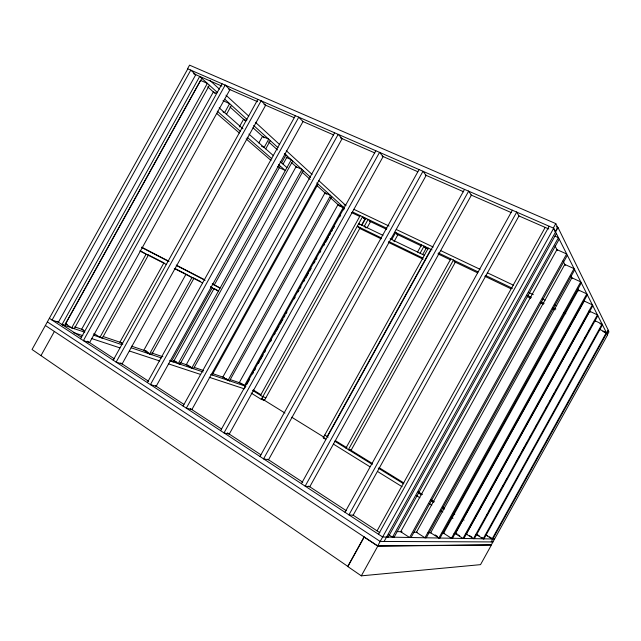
<?xml version="1.0" encoding="UTF-8"?>
<svg xmlns="http://www.w3.org/2000/svg" width="641" height="641" viewBox="0 0 641 641"><rect width="100%" height="100%" fill="white"/><g stroke="black" fill="none" stroke-linecap="round" stroke-linejoin="round"><path stroke-width="0.96" d="M281.591 162.83L285.99 154.906L284.259 154.112M283.066 164.136L287.448 156.236M191.763 368.126L301.967 169.44L296.086 166.7L186.275 364.681L191.763 368.126L193.486 368.703L303.321 170.666M183.094 406.049L334.634 132.807M212.171 374.977L318.04 184.063M228.076 380.313L330.58 195.465L325.011 192.829L222.844 377.06L228.076 380.313L229.558 380.81L331.75 196.531M244.389 385.786L343.44 207.163L338.015 204.575L239.285 382.629L245.783 386.251M220.608 430.664L375.818 150.747M244.814 387.989L245.767 386.275L210.721 374.504M246.745 384.504L249.653 379.272M252.554 374.032L253.524 372.285M254.493 370.538L255.463 368.791M258.363 363.551L259.333 361.804M260.302 360.058L263.203 354.826M264.661 352.205L265.63 350.459M270.47 341.725L271.439 339.978M274.34 334.746L275.31 333M276.279 331.253L279.18 326.013M280.149 324.266L283.058 319.026M284.019 317.287L284.989 315.54M285.958 313.794L286.928 312.047M294.187 298.946L295.156 297.208M298.057 291.967L299.026 290.221M299.996 288.474L300.966 286.727M303.866 281.487L304.836 279.74M305.805 277.994L308.714 272.762M309.675 271.015L311.133 268.395M314.034 263.155L315.003 261.408M315.973 259.661L316.942 257.914M319.843 252.682L320.812 250.935M323.713 245.695L324.683 243.949M325.652 242.202L328.561 236.962M329.522 235.223L330.492 233.476M331.461 231.73L332.431 229.983M333.4 228.236L334.37 226.489M339.69 216.882L340.659 215.144M343.56 209.903L344.529 208.157L316.79 182.925M260.534 395.345L360.186 215.608M251.128 393.053L261.304 399.367L362.558 216.738L364.985 218.998L361.604 225.103M261.304 399.367L264.437 400.361L360.154 227.723M361.893 225.183L365.731 218.252M367.173 227.675L370.522 221.642L368.118 219.39L364.272 226.337L366.091 227.988M259.99 456.504L419.054 169.577M391.739 239.59L395.649 232.531L397.893 234.726L394.007 241.729M417.555 252.041L421.53 244.886M420.095 253.267L424.07 246.104L426.145 248.235L422.635 254.557M325.764 439.357L323.216 437.779L428.332 248.131M327.158 436.529L430.896 249.357M301.398 483.683L464.517 189.375M345.916 448.123L450.799 258.86M344.986 512.279L512.359 210.216M364.104 536.886L347.775 566.364L32.05 349.497L187.805 68.851M377.052 530.884L545.17 227.435M378.527 534.29L549.177 226.257M555.787 223.613L553.327 228.06L555.21 231.786L557.646 227.387L555.787 223.613L189.56 65.15L187.565 68.747L553.696 228.22L607.572 334.955L491.335 544.866L377.701 545.9L45.367 325.492M377.701 545.9L553.696 228.22M361.316 575.85L377.781 546.132L491.399 545.018L480.526 564.649L361.316 575.85L347.847 566.588L364.176 537.11L377.781 546.132M384.111 541.461L558.015 227.547L556.276 226.794M556.348 233.548L388.182 537.118L382.645 536.99L49.365 318.297M388.598 534.658L392.492 537.198L558.423 237.659L555.018 236.16M559.192 239.173L394.079 537.222L392.492 537.198M409.599 537.503L566.66 253.964L556.941 249.629L400.673 531.726L409.599 537.503L411.017 537.527L567.341 255.318M424.975 537.767L574.056 268.619L564.793 264.429L416.426 532.286L424.975 537.767L426.257 537.791L574.673 269.837M438.861 538.015L580.738 281.856L571.892 277.809L430.656 532.799L438.861 538.015L440.022 538.039L581.299 282.961M451.472 538.24L586.811 293.874L578.342 289.964L443.588 533.256L451.472 538.24L452.53 538.256L587.316 294.884M462.97 538.44L592.34 304.836L584.223 301.046L455.382 533.681L462.97 538.44L463.932 538.456L592.805 305.757M597.837 315.717L474.38 538.64L473.499 538.624L466.191 534.065L589.127 312.079M473.499 538.624L597.412 314.867L589.608 311.205M486.759 515.212L487.721 513.465M488.69 511.718L491.591 506.486M492.56 504.739L493.522 502.993M500.292 490.774L501.262 489.027M502.224 487.28L503.193 485.533M506.094 480.293L507.063 478.547M516.245 461.961L517.215 460.214M518.176 458.467L519.146 456.721M522.046 451.488L524.947 446.248M525.916 444.501L526.886 442.755M529.787 437.515L530.748 435.776M535.588 427.042L536.549 425.295M545.739 408.71L546.701 406.963M549.601 401.723L550.571 399.984M551.54 398.237L554.441 392.997M555.402 391.25L556.372 389.504M568.944 366.804L569.905 365.058M572.806 359.825L574.256 357.205M575.225 355.459L576.195 353.712M579.095 348.472L580.065 346.733M581.026 344.986L581.996 343.239M584.896 337.999L585.866 336.253M588.767 331.012L589.728 329.266M476.96 534.45L476.119 534.418L483.17 538.801L602.067 324.098L594.568 320.54L594.984 321.325M483.17 538.801L483.987 538.817L602.46 324.875L599.968 323.689M485.285 534.746L492.096 538.953L606.362 332.599L600.04 329.586M606.891 332.439L608.125 330.211L608.95 331.894L607.323 334.834M491.182 541.974L608.349 330.379L558.015 227.547M40.976 355.627L54.381 331.469M201.819 78.354L64.669 325.484L61.993 324.586L199.712 76.439L217.459 92.544M71.696 327.847L207.355 83.394L200.537 80.397L65.47 323.777L71.696 327.847L74.3 328.713L209.407 85.253M80.566 338.769L222.066 83.779M93.874 333.4L99.948 337.326L146.108 254.132L140.627 251M148.303 255.246L102.32 338.119L99.948 337.326M226.529 114.266L231.481 105.332M163.92 262.842L119.891 342.206L122.848 344.105M239.301 126.966L243.572 119.266L246.785 120.716M113.193 360.178L257.882 99.379M258.844 142.919L262.49 136.357L268.715 139.201L264.148 147.446L261.488 146.212M149.577 353.976L191.988 277.521L186.05 274.14L143.8 350.298L149.577 353.976L151.58 354.649L193.846 278.466M265.743 148.848L270.302 140.635M147.334 382.581L295.365 115.701M169.881 360.314L171.492 361.332L212.251 287.849L210.601 286.904M214.398 284.772L279.957 166.588M213.966 288.722L173.342 361.949L171.492 361.332M173.431 360.571L178.222 363.583L291.294 159.729L286.15 157.349M292.713 161.027L180.025 364.192L178.222 363.583M492.969 541.925L380.177 541.445L47.37 321.894M386.547 537.062L492.833 539.001M492.096 538.953L494.596 538.977M397.067 531.573L402.067 531.758M414.062 532.19L417.059 532.302M428.06 532.703L431.056 532.807M442.058 533.208L444.67 533.296M454.052 533.641L457.049 533.753M466.191 534.065L467.097 534.097M323.216 437.779L325.083 438.284M265.887 397.74L262.77 396.731L252.578 390.433M73.322 332.527L82.825 335.652M91.375 338.472L119.875 347.855M129.378 350.988L159.785 360.995M168.335 363.816L200.633 374.456M209.19 377.269L244.341 388.847M62.009 324.562L84.74 332.198M93.266 335.059L121.686 344.602M131.157 347.783L161.468 357.966M169.993 360.827L203.141 371.964M65.214 323.665L67.209 324.37M74.701 326.878L83.314 329.819M103.153 336.525L122.119 342.951M131.605 346.164L146.773 351.308M151.516 352.911L162.902 356.773M179.969 362.558L188.51 365.45M194.199 367.373L203.678 370.594M212.219 373.487L224.55 377.661M230.239 379.592L239.718 382.805M193.51 73.691L221.898 86.102M228.308 88.899L257.61 101.711M264.02 104.515L294.235 117.72M302.48 121.325L333.616 134.93M340.363 137.879L374.817 152.943M382.148 156.14L417.86 171.748M425.183 174.953L463.643 191.763M470.967 194.968L511.254 212.572M518.585 215.777L548.8 228.981M216.69 93.442L213.341 91.959L81.655 329.258L84.724 331.253M223.004 100.685L229.614 103.634L224.638 112.6L222.988 111.855M344.137 204.751L345.94 205.609L318.713 180.546M353.888 209.335L389.047 226.049M396.258 229.478L433.22 247.057M440.431 250.487L480.101 269.348M487.312 272.77L513.457 285.205M528.785 292.488L533.296 294.636M542.31 298.922L545.018 300.204M554.93 304.924L556.733 305.781M339.121 205.577L342.727 207.291L339.105 205.601L330.195 197.548M352.502 211.939L386.844 228.332M394.984 232.21L432.042 249.902M438.364 252.923L478.138 271.912M485.365 275.358L512.48 288.306M526.942 295.205L531.461 297.368M541.405 302.111L544.113 303.401M553.159 307.72L555.867 309.018M564 312.896L565.811 313.761M602.869 331.453L606.482 333.176M351.412 212.508L359.521 216.386M363.415 218.252L365.827 219.398M369.432 221.121L386.555 229.31M396.258 233.949L421.698 246.104M424.398 247.402L428.004 249.125M437.915 253.86L450.535 259.893M454.132 261.616L477.561 272.81M484.772 276.255L510.901 288.746M527.126 296.503L530.732 298.225M540.643 302.961L543.344 304.251M552.358 308.561L555.058 309.851M382.998 235.367L358.728 223.661L359.954 224.767M390.097 238.797L424.35 255.318M381.539 238.003L357.285 226.257L359.753 228.452L381.179 238.845M388.718 241.481L422.852 258.011M388.326 242.306L423.156 259.196M147.742 254.589L163.767 262.77M175.346 268.675L185.137 273.675M193.149 277.769L200.272 281.399M139.81 250.927L166.323 264.445M174.28 268.499L202.564 282.913M210.512 286.968L218.469 291.022L214.374 288.698M141.597 247.138L169.112 261.392M176.211 265.07L204.607 279.772M212.588 283.915L220.103 288.073L212.179 283.979M141.701 247.514L168.126 261.183M176.94 265.743L205.128 280.325M253.219 389.912L260.823 394.608M335.163 440.519L347.037 447.851M349.585 449.429L372.477 463.563M379.264 467.754L403.854 482.945M418.277 491.847L422.515 494.467M430.992 499.7L434.39 501.799M442.867 507.031L444.566 508.081M453.043 513.313L454.741 514.362M462.369 519.074L464.068 520.123M240.695 383.086L244.918 385.754M324.739 435.031L328.136 437.13M334.931 441.328L372.293 464.421M378.23 468.098L403.702 483.843M418.14 492.761L421.538 494.86M430.872 500.637L433.42 502.207M442.763 507.984L444.461 509.034M486.054 534.77L487.737 535.852M489.46 536.846L492.128 538.496M262.041 398.822L284.965 413.028M291.751 417.235L324.017 437.226M261.905 398.798L264.437 400.361M333.4 444.093L369.873 466.72M377.509 471.455L402.107 486.719M416.53 495.661L419.927 497.769M429.254 503.554L431.802 505.14M440.287 510.396L442.827 511.975M451.312 517.239L453.011 518.289M225.832 378.494L229.558 380.81M477.737 534.931L479.3 535.9M481.647 537.358L483.987 538.817M469.524 535.612L471.952 537.126M188.783 365.755L191.13 367.229M458.051 534.77L459.733 535.82M175.249 361.179L176.844 362.181M145.819 350.988L148.287 352.558M435.119 534.914L437.571 536.477M57.073 321.325L81.695 337.446M87.464 341.228L114.354 358.84M120.668 362.966L148.696 381.323M155.394 385.706L183.871 404.351M190.265 408.541L221.562 429.029M227.419 432.867L260.919 454.806M267.626 459.188L302.8 482.224M308.658 486.062L346.348 510.733M353.047 515.124L379.849 532.671M216.682 113.401L239.333 133.024M246.128 138.905L271.039 160.482M277.833 166.372L279.348 167.678L285.317 170.498L278.595 164.633M217.275 111.181L240.455 131.389M247.186 137.254L271.864 158.768M219.15 107.808L242.987 128.833M248.94 134.089L273.531 155.763M280.229 161.676L286.936 167.589M207.692 86.823L215.112 93.53M229.967 106.951L245.559 121.045M252.979 127.751L264.116 137.823M268.571 141.845L277.481 149.898M291.591 162.646L296.783 167.349M301.983 172.044L310.148 179.424M316.83 185.465L326.485 194.191M224.839 99.267L247.001 119.434M253.652 125.484L278.034 147.67M284.684 153.72L310.532 177.253M209.807 80.285L219.374 89.091M225.993 95.189L248.804 116.189M255.43 122.287L279.716 144.642M286.335 150.739L312.095 174.448M555.018 245.96L557.358 250.383M562.982 260.983L565.322 265.398M570.939 276.007L572.349 278.659M577.493 288.378L578.903 291.03M589.207 310.468L590.137 312.239M338.192 134.354L186.331 408.173L191.867 409.591L342.126 138.648L338.192 134.354M379.544 152.366L224.005 432.891L229.27 434.077L383.134 156.572L379.544 152.366M422.98 171.283L263.563 458.852L268.523 459.781L426.169 175.386L422.98 171.283M468.635 191.17L305.156 486.142L309.771 486.783L471.399 195.152L468.635 191.17M453.427 260.118L348.392 449.653L351.052 450.335L455.326 262.177L453.427 260.118M516.702 212.107L348.944 514.875L353.167 515.204L518.978 215.953L516.702 212.107M190.77 70.141L52.065 320.067L58.411 322.207L195.785 74.685L190.77 70.141M225.167 85.125L83.386 340.619L89.572 342.606L229.951 89.62L225.167 85.125M261.127 100.789L116.141 362.117L122.135 363.928L265.654 105.228L261.127 100.789M298.762 117.183L150.419 384.608L156.196 386.235L303.009 121.55L298.762 117.183"/></g></svg>
